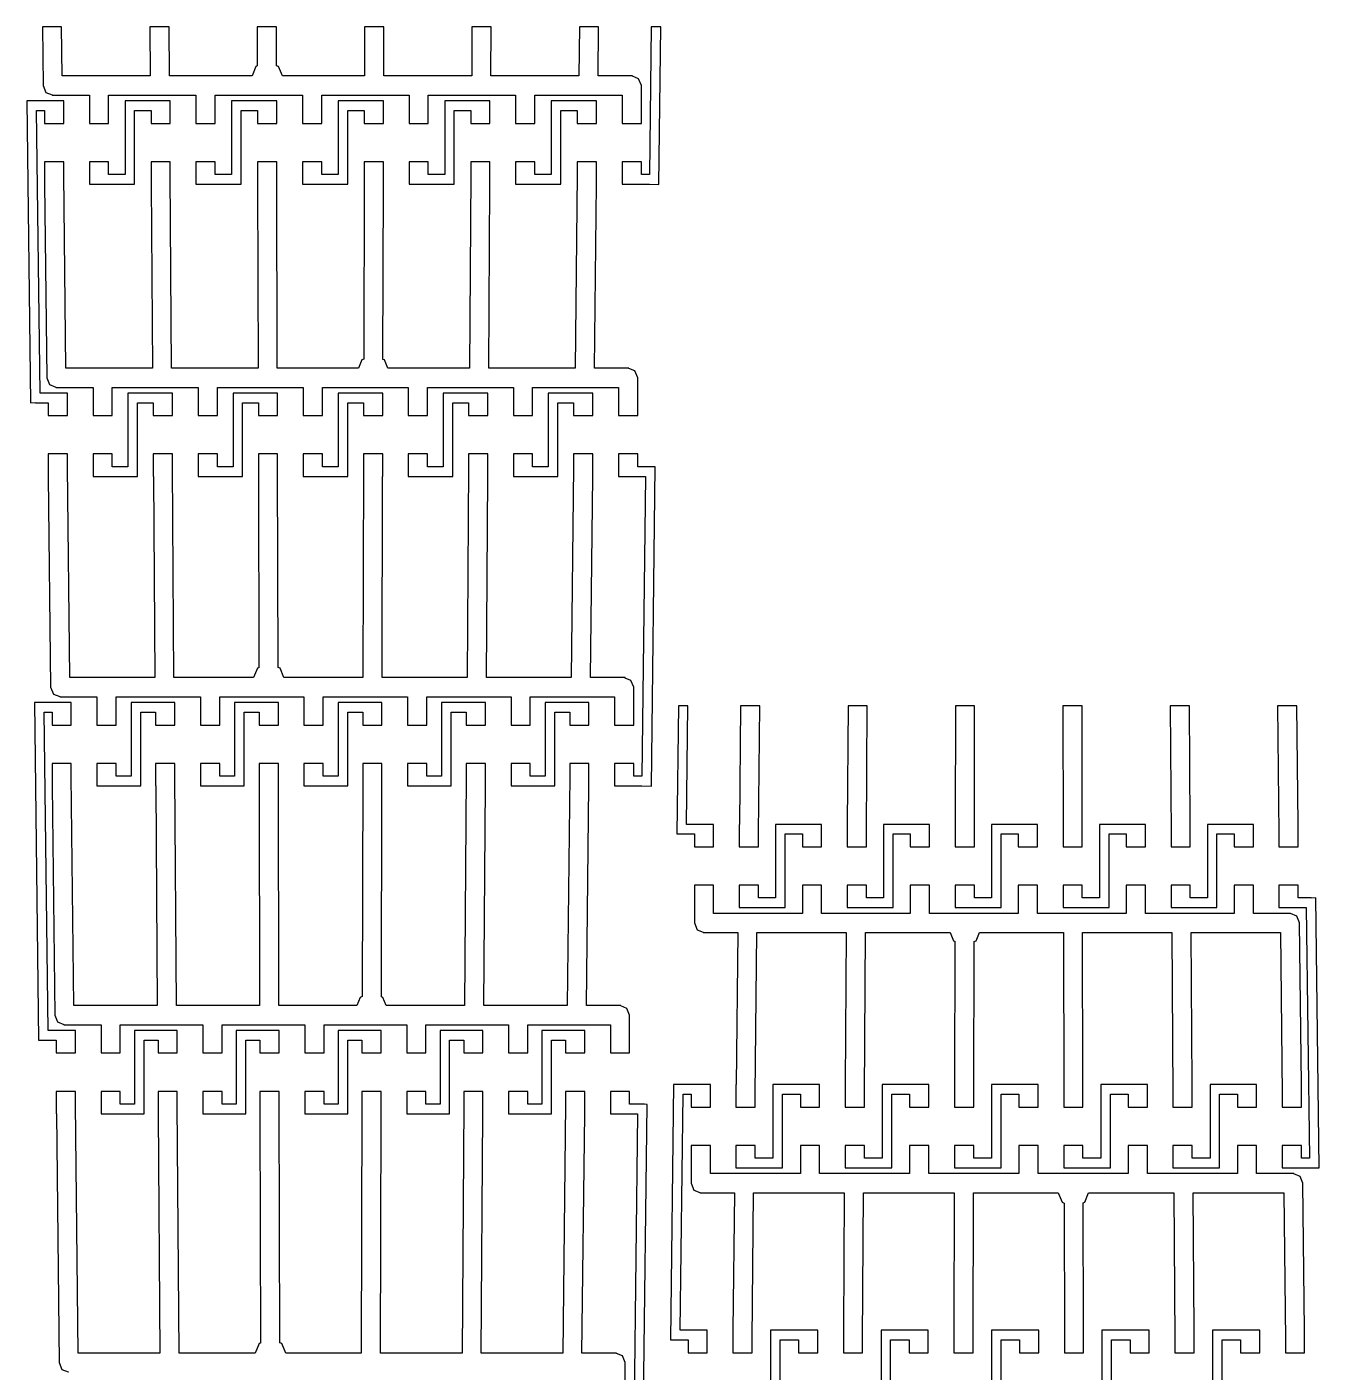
# Model space of a CAD drawing. Header units: metres. Extents: x 1 to 104, y 0 to 275.
# Drawn here: x 0.8 to 101.7, y 170 to 275 of the extents above; entities that cross this region are included whole.
import ezdxf

# ---------------------------------------------------------------- set-up
doc = ezdxf.new("R2010")
doc.units = ezdxf.units.M

msp = doc.modelspace()

# ---------------------------------------------------------------- linework, layer by layer
for p, q in [((3.54376, 275), (2.04376, 275)), ((2.04376, 275), (2.09354, 270.421)), ((3.58539, 271.171), (3.54376, 275)), ((11.9263, 275), (10.4263, 275)), ((10.4263, 275), (10.4512, 271.171)), ((11.9512, 271.171), (11.9263, 275)), ((20.3087, 275), (18.8087, 275)), ((18.8087, 275), (18.8154, 271.949)), ((20.3153, 271.971), (20.3087, 275)), ((27.1912, 275), (27.1829, 271.171)), ((28.6912, 275), (27.1912, 275)), ((28.6829, 271.171), (28.6912, 275)), ((35.5737, 275), (35.5488, 271.171)), ((37.0737, 275), (35.5737, 275)), ((37.0488, 271.171), (37.0737, 275)), ((43.9562, 275), (43.9146, 271.171)), ((45.4562, 275), (43.9562, 275)), ((45.4146, 271.171), (45.4562, 275)), ((49.5687, 275), (49.4279, 263.471)), ((50.3188, 275), (49.5687, 275)), ((50.1687, 262.711), (50.3188, 275)), ((20.4751, 271.905), (20.3153, 271.971)), ((10.4512, 271.171), (3.58539, 271.171)), ((18.4034, 271.171), (11.9512, 271.171)), ((18.7074, 271.905), (18.4034, 271.171)), ((18.8154, 271.949), (18.7074, 271.905)), ((20.7791, 271.171), (20.4751, 271.905)), ((27.1829, 271.171), (20.7791, 271.171)), ((35.5488, 271.171), (28.6829, 271.171)), ((43.9146, 271.171), (37.0488, 271.171)), ((48.1114, 271.171), (45.4146, 271.171)), ((48.1114, 271.143), (48.1114, 271.171)), ((48.5741, 270.951), (48.1114, 271.143)), ((48.7937, 270.421), (48.5741, 270.951)), ((2.09354, 270.421), (2.3132, 269.89)), ((2.3132, 269.89), (2.79843, 269.689)), ((48.7937, 267.471), (48.7937, 270.421)), ((1.58072, 269.228), (0.83078, 269.219)), ((0.83078, 269.219), (1.11855, 245.666)), ((1.58081, 269.221), (1.58072, 269.228)), ((3.70627, 269.221), (1.58081, 269.221)), ((2.79843, 269.689), (2.79843, 269.671)), ((2.79843, 269.671), (5.70627, 269.671)), ((3.70627, 267.471), (3.70627, 269.221)), ((5.70627, 269.671), (5.70627, 267.471)), ((7.20627, 269.671), (14.0238, 269.671)), ((7.20627, 267.471), (7.20627, 269.671)), ((12.0238, 269.221), (8.49002, 269.221)), ((8.49002, 269.221), (8.49002, 263.471)), ((12.0238, 267.471), (12.0238, 269.221)), ((14.0238, 269.671), (14.0238, 267.471)), ((15.5238, 267.471), (15.5238, 269.671)), ((15.5238, 269.671), (22.3412, 269.671)), ((20.3412, 269.221), (16.8075, 269.221)), ((16.8075, 269.221), (16.8075, 263.471)), ((20.3412, 267.471), (20.3412, 269.221)), ((22.3412, 269.671), (22.3412, 267.471)), ((23.8412, 267.471), (23.8412, 269.671)), ((23.8412, 269.671), (30.6587, 269.671)), ((28.6587, 269.221), (25.125, 269.221)), ((25.125, 269.221), (25.125, 263.471)), ((28.6587, 267.471), (28.6587, 269.221)), ((30.6587, 269.671), (30.6587, 267.471)), ((32.1587, 267.471), (32.1587, 269.671)), ((32.1587, 269.671), (38.9762, 269.671)), ((36.9762, 269.221), (33.4425, 269.221)), ((33.4425, 269.221), (33.4425, 263.471)), ((36.9762, 267.471), (36.9762, 269.221)), ((38.9762, 269.671), (38.9762, 267.471)), ((40.4762, 267.471), (40.4762, 269.671)), ((40.4762, 269.671), (47.2937, 269.671)), ((45.2937, 269.221), (41.76, 269.221)), ((41.76, 269.221), (41.76, 263.471)), ((45.2937, 267.471), (45.2937, 269.221)), ((47.2937, 269.671), (47.2937, 267.471)), ((1.85944, 246.416), (1.58997, 268.471)), ((1.58997, 268.471), (2.20627, 268.471)), ((2.20627, 268.471), (2.20627, 267.471)), ((9.24002, 268.471), (10.5238, 268.471)), ((9.24002, 262.721), (9.24002, 268.471)), ((10.5238, 268.471), (10.5238, 267.471)), ((17.5575, 268.471), (18.8412, 268.471)), ((17.5575, 262.721), (17.5575, 268.471)), ((18.8412, 268.471), (18.8412, 267.471)), ((25.875, 268.471), (27.1587, 268.471)), ((25.875, 262.721), (25.875, 268.471)), ((27.1587, 268.471), (27.1587, 267.471)), ((34.1925, 268.471), (35.4762, 268.471)), ((34.1925, 262.721), (34.1925, 268.471)), ((35.4762, 268.471), (35.4762, 267.471)), ((42.51, 268.471), (43.7937, 268.471)), ((42.51, 262.721), (42.51, 268.471)), ((43.7937, 268.471), (43.7937, 267.471)), ((2.20627, 267.471), (3.70627, 267.471)), ((5.70627, 267.471), (7.20627, 267.471)), ((10.5238, 267.471), (12.0238, 267.471)), ((14.0238, 267.471), (15.5238, 267.471)), ((18.8412, 267.471), (20.3412, 267.471)), ((22.3412, 267.471), (23.8412, 267.471)), ((27.1587, 267.471), (28.6587, 267.471)), ((30.6587, 267.471), (32.1587, 267.471)), ((35.4762, 267.471), (36.9762, 267.471)), ((38.9762, 267.471), (40.4762, 267.471)), ((43.7937, 267.471), (45.2937, 267.471)), ((47.2937, 267.471), (48.7937, 267.471)), ((3.70627, 264.471), (2.20627, 264.471)), ((2.20627, 264.471), (2.20627, 262.721)), ((3.70627, 263.471), (3.70627, 264.471)), ((7.20627, 264.471), (5.70627, 264.471)), ((5.70627, 264.471), (5.70627, 262.721)), ((7.20627, 263.471), (7.20627, 264.471)), ((12.0238, 264.471), (10.5238, 264.471)), ((10.5238, 264.471), (10.5238, 262.721)), ((12.0238, 263.471), (12.0238, 264.471)), ((15.5238, 264.471), (14.0238, 264.471)), ((14.0238, 264.471), (14.0238, 262.721)), ((15.5238, 263.471), (15.5238, 264.471)), ((20.3412, 264.471), (18.8412, 264.471)), ((18.8412, 264.471), (18.8412, 262.721)), ((20.3412, 263.471), (20.3412, 264.471)), ((23.8412, 264.471), (22.3412, 264.471)), ((22.3412, 264.471), (22.3412, 262.721)), ((23.8412, 263.471), (23.8412, 264.471)), ((28.6587, 264.471), (27.1587, 264.471)), ((27.1587, 264.471), (27.1587, 263.471)), ((28.6587, 262.721), (28.6587, 264.471)), ((32.1587, 264.471), (30.6587, 264.471)), ((30.6587, 264.471), (30.6587, 262.721)), ((32.1587, 263.471), (32.1587, 264.471)), ((36.9762, 264.471), (35.4762, 264.471)), ((35.4762, 264.471), (35.4762, 263.471)), ((36.9762, 262.721), (36.9762, 264.471)), ((40.4762, 264.471), (38.9762, 264.471)), ((38.9762, 264.471), (38.9762, 262.721)), ((40.4762, 263.471), (40.4762, 264.471)), ((45.2937, 264.471), (43.7937, 264.471)), ((43.7937, 264.471), (43.7937, 263.471)), ((45.2937, 262.721), (45.2937, 264.471)), ((48.7937, 264.471), (47.2937, 264.471)), ((47.2937, 264.471), (47.2937, 262.721)), ((48.7937, 263.471), (48.7937, 264.471)), ((2.20627, 262.721), (2.21452, 262.721)), ((2.21452, 262.721), (2.3808, 247.616)), ((3.87254, 248.366), (3.70627, 263.471)), ((5.70627, 262.721), (9.24002, 262.721)), ((8.49002, 263.471), (7.20627, 263.471)), ((10.5238, 262.721), (10.5287, 262.721)), ((10.5287, 262.721), (10.6235, 248.366)), ((12.1235, 248.366), (12.0238, 263.471)), ((14.0238, 262.721), (17.5575, 262.721)), ((16.8075, 263.471), (15.5238, 263.471)), ((18.8412, 262.721), (18.8429, 262.721)), ((18.8429, 262.721), (18.8745, 248.366)), ((20.3745, 248.366), (20.3412, 263.471)), ((22.3412, 262.721), (25.875, 262.721)), ((25.125, 263.471), (23.8412, 263.471)), ((27.1587, 263.471), (27.127, 249.066)), ((28.627, 249.045), (28.6571, 262.721)), ((28.6571, 262.721), (28.6587, 262.721)), ((30.6587, 262.721), (34.1925, 262.721)), ((33.4425, 263.471), (32.1587, 263.471)), ((35.4762, 263.471), (35.3765, 248.366)), ((36.8765, 248.366), (36.9713, 262.721)), ((36.9713, 262.721), (36.9762, 262.721)), ((38.9762, 262.721), (42.51, 262.721)), ((41.76, 263.471), (40.4762, 263.471)), ((43.7937, 263.471), (43.6274, 248.366)), ((45.1274, 248.366), (45.2855, 262.721)), ((45.2855, 262.721), (45.2937, 262.721)), ((47.2937, 262.721), (49.4187, 262.721)), ((49.4279, 263.471), (48.7937, 263.471)), ((49.4187, 262.721), (50.1687, 262.711)), ((26.9674, 249), (26.7048, 248.366)), ((27.127, 249.066), (26.9674, 249)), ((28.7352, 249), (28.627, 249.045)), ((28.9977, 248.366), (28.7352, 249)), ((10.6235, 248.366), (3.87254, 248.366)), ((18.8745, 248.366), (12.1235, 248.366)), ((26.7048, 248.366), (20.3745, 248.366)), ((35.3765, 248.366), (28.9977, 248.366)), ((43.6274, 248.366), (36.8765, 248.366)), ((47.8241, 248.366), (45.1274, 248.366)), ((47.8241, 248.338), (47.8241, 248.366)), ((48.2868, 248.146), (47.8241, 248.338)), ((48.5064, 247.616), (48.2868, 248.146)), ((2.3808, 247.616), (2.60046, 247.086)), ((2.60046, 247.086), (3.08571, 246.885)), ((3.08571, 246.885), (3.08571, 246.866)), ((3.08571, 246.866), (5.99355, 246.866)), ((5.99355, 246.866), (5.99355, 244.666)), ((7.49355, 246.866), (14.1961, 246.866)), ((7.49355, 244.666), (7.49355, 246.866)), ((14.1961, 246.866), (14.1961, 244.666)), ((15.6961, 244.666), (15.6961, 246.866)), ((15.6961, 246.866), (22.3987, 246.866)), ((22.3987, 246.866), (22.3987, 244.666)), ((23.8987, 244.666), (23.8987, 246.866)), ((23.8987, 246.866), (30.6013, 246.866)), ((30.6013, 246.866), (30.6013, 244.666)), ((32.1013, 244.666), (32.1013, 246.866)), ((32.1013, 246.866), (38.8039, 246.866)), ((38.8039, 246.866), (38.8039, 244.666)), ((40.3039, 244.666), (40.3039, 246.866)), ((40.3039, 246.866), (47.0064, 246.866)), ((47.0064, 246.866), (47.0064, 244.666)), ((48.5064, 244.666), (48.5064, 247.616)), ((3.99355, 246.416), (1.85944, 246.416)), ((3.99355, 244.666), (3.99355, 246.416)), ((12.1961, 246.416), (8.71983, 246.416)), ((8.71983, 246.416), (8.71983, 240.666)), ((12.1961, 244.666), (12.1961, 246.416)), ((20.3987, 246.416), (16.9224, 246.416)), ((16.9224, 246.416), (16.9224, 240.666)), ((20.3987, 244.666), (20.3987, 246.416)), ((28.6013, 246.416), (25.125, 246.416)), ((25.125, 246.416), (25.125, 240.666)), ((28.6013, 244.666), (28.6013, 246.416)), ((36.8039, 246.416), (33.3276, 246.416)), ((33.3276, 246.416), (33.3276, 240.666)), ((36.8039, 244.666), (36.8039, 246.416)), ((45.0064, 246.416), (41.5302, 246.416)), ((41.5302, 246.416), (41.5302, 240.666)), ((45.0064, 244.666), (45.0064, 246.416)), ((1.11855, 245.666), (1.49355, 245.671)), ((1.49355, 245.671), (1.49355, 245.666)), ((1.49355, 245.666), (2.49355, 245.666)), ((2.49355, 245.666), (2.49355, 244.666)), ((2.49355, 244.666), (3.99355, 244.666)), ((5.99355, 244.666), (7.49355, 244.666)), ((9.46983, 245.666), (10.6961, 245.666)), ((9.46983, 239.916), (9.46983, 245.666)), ((10.6961, 245.666), (10.6961, 244.666)), ((10.6961, 244.666), (12.1961, 244.666)), ((14.1961, 244.666), (15.6961, 244.666)), ((17.6724, 245.666), (18.8987, 245.666)), ((17.6724, 239.916), (17.6724, 245.666)), ((18.8987, 245.666), (18.8987, 244.666)), ((18.8987, 244.666), (20.3987, 244.666)), ((22.3987, 244.666), (23.8987, 244.666)), ((25.875, 245.666), (27.1013, 245.666)), ((25.875, 239.916), (25.875, 245.666)), ((27.1013, 245.666), (27.1013, 244.666)), ((27.1013, 244.666), (28.6013, 244.666)), ((30.6013, 244.666), (32.1013, 244.666)), ((34.0776, 245.666), (35.3039, 245.666)), ((34.0776, 239.916), (34.0776, 245.666)), ((35.3039, 245.666), (35.3039, 244.666)), ((35.3039, 244.666), (36.8039, 244.666)), ((38.8039, 244.666), (40.3039, 244.666)), ((42.2802, 245.666), (43.5064, 245.666)), ((42.2802, 239.916), (42.2802, 245.666)), ((43.5064, 245.666), (43.5064, 244.666)), ((43.5064, 244.666), (45.0064, 244.666)), ((47.0064, 244.666), (48.5064, 244.666)), ((3.99355, 241.666), (2.49355, 241.666)), ((2.49355, 241.666), (2.49355, 239.916)), ((3.99355, 240.666), (3.99355, 241.666)), ((7.49355, 241.666), (5.99355, 241.666)), ((5.99355, 241.666), (5.99355, 239.916)), ((7.49355, 240.666), (7.49355, 241.666)), ((12.1961, 241.666), (10.6961, 241.666)), ((10.6961, 241.666), (10.6961, 239.916)), ((12.1961, 240.666), (12.1961, 241.666)), ((15.6961, 241.666), (14.1961, 241.666)), ((14.1961, 241.666), (14.1961, 239.916)), ((15.6961, 240.666), (15.6961, 241.666)), ((20.3987, 241.666), (18.8987, 241.666)), ((18.8987, 241.666), (18.8987, 239.916)), ((20.3987, 240.666), (20.3987, 241.666)), ((23.8987, 241.666), (22.3987, 241.666)), ((22.3987, 241.666), (22.3987, 239.916)), ((23.8987, 240.666), (23.8987, 241.666)), ((28.6013, 241.666), (27.1013, 241.666)), ((27.1013, 241.666), (27.1013, 240.666)), ((28.6013, 239.916), (28.6013, 241.666)), ((32.1013, 241.666), (30.6013, 241.666)), ((30.6013, 241.666), (30.6013, 239.916)), ((32.1013, 240.666), (32.1013, 241.666)), ((36.8039, 241.666), (35.3039, 241.666)), ((35.3039, 241.666), (35.3039, 240.666)), ((36.8039, 239.916), (36.8039, 241.666)), ((40.3039, 241.666), (38.8039, 241.666)), ((38.8039, 241.666), (38.8039, 239.916)), ((40.3039, 240.666), (40.3039, 241.666)), ((45.0064, 241.666), (43.5064, 241.666)), ((43.5064, 241.666), (43.5064, 240.666)), ((45.0064, 239.916), (45.0064, 241.666)), ((48.5064, 241.666), (47.0064, 241.666)), ((47.0064, 241.666), (47.0064, 239.916)), ((48.5064, 240.666), (48.5064, 241.666)), ((4.1768, 224.205), (3.99355, 240.666)), ((8.71983, 240.666), (7.49355, 240.666)), ((12.3061, 224.205), (12.1961, 240.666)), ((16.9224, 240.666), (15.6961, 240.666)), ((20.4336, 225.005), (20.3987, 240.666)), ((25.125, 240.666), (23.8987, 240.666)), ((27.1013, 240.666), (27.0646, 224.205)), ((33.3276, 240.666), (32.1013, 240.666)), ((35.3039, 240.666), (35.1939, 224.205)), ((41.5302, 240.666), (40.3039, 240.666)), ((43.5064, 240.666), (43.3232, 224.205)), ((49.7021, 240.666), (48.5064, 240.666)), ((49.577, 215.746), (49.8814, 240.655)), ((49.7021, 240.657), (49.7021, 240.666)), ((49.8814, 240.655), (49.7021, 240.657)), ((2.49355, 239.916), (2.50189, 239.916)), ((2.50189, 239.916), (2.68515, 223.455)), ((5.99355, 239.916), (9.46983, 239.916)), ((10.6961, 239.916), (10.7011, 239.916)), ((10.7011, 239.916), (10.8061, 224.205)), ((14.1961, 239.916), (17.6724, 239.916)), ((18.8987, 239.916), (18.9004, 239.916)), ((18.9004, 239.916), (18.9336, 224.984)), ((22.3987, 239.916), (25.875, 239.916)), ((28.5646, 224.205), (28.5996, 239.916)), ((28.5996, 239.916), (28.6013, 239.916)), ((30.6013, 239.916), (34.0776, 239.916)), ((36.6939, 224.205), (36.7989, 239.916)), ((36.7989, 239.916), (36.8039, 239.916)), ((38.8039, 239.916), (42.2802, 239.916)), ((44.8232, 224.205), (44.9981, 239.916)), ((44.9981, 239.916), (45.0064, 239.916)), ((47.0064, 239.916), (49.1223, 239.916)), ((49.1223, 239.916), (48.8363, 216.505)), ((18.8257, 224.939), (18.5217, 224.205)), ((18.9336, 224.984), (18.8257, 224.939)), ((20.5935, 224.939), (20.4336, 225.005)), ((20.8974, 224.205), (20.5935, 224.939)), ((10.8061, 224.205), (4.1768, 224.205)), ((18.5217, 224.205), (12.3061, 224.205)), ((27.0646, 224.205), (20.8974, 224.205)), ((35.1939, 224.205), (28.5646, 224.205)), ((43.3232, 224.205), (36.6939, 224.205)), ((47.5197, 224.205), (44.8232, 224.205)), ((47.5197, 224.177), (47.5197, 224.205)), ((47.9824, 223.986), (47.5197, 224.177)), ((48.2021, 223.455), (47.9824, 223.986)), ((2.68515, 223.455), (2.90482, 222.925)), ((2.90482, 222.925), (3.39005, 222.724)), ((3.39005, 222.724), (3.39005, 222.705)), ((3.39005, 222.705), (6.2979, 222.705)), ((6.2979, 222.705), (6.2979, 220.505)), ((7.7979, 222.705), (14.3787, 222.705)), ((7.7979, 220.505), (7.7979, 222.705)), ((14.3787, 222.705), (14.3787, 220.505)), ((15.8787, 220.505), (15.8787, 222.705)), ((15.8787, 222.705), (22.4596, 222.705)), ((22.4596, 222.705), (22.4596, 220.505)), ((23.9596, 220.505), (23.9596, 222.705)), ((23.9596, 222.705), (30.5404, 222.705)), ((30.5404, 222.705), (30.5404, 220.505)), ((32.0404, 220.505), (32.0404, 222.705)), ((32.0404, 222.705), (38.6213, 222.705)), ((38.6213, 222.705), (38.6213, 220.505)), ((40.1213, 220.505), (40.1213, 222.705)), ((40.1213, 222.705), (46.7021, 222.705)), ((46.7021, 222.705), (46.7021, 220.505)), ((48.2021, 220.505), (48.2021, 223.455)), ((2.1734, 222.263), (1.42345, 222.253)), ((1.42345, 222.253), (1.74533, 195.908)), ((2.17349, 222.255), (2.1734, 222.263)), ((4.2979, 222.255), (2.17349, 222.255)), ((4.2979, 220.505), (4.2979, 222.255)), ((12.3787, 222.255), (8.96332, 222.255)), ((8.96332, 222.255), (8.96332, 216.505)), ((12.3787, 220.505), (12.3787, 222.255)), ((20.4596, 222.255), (17.0442, 222.255)), ((17.0442, 222.255), (17.0442, 216.505)), ((20.4596, 220.505), (20.4596, 222.255)), ((28.5404, 222.255), (25.125, 222.255)), ((25.125, 222.255), (25.125, 216.505)), ((28.5404, 220.505), (28.5404, 222.255)), ((36.6213, 222.255), (33.2058, 222.255)), ((33.2058, 222.255), (33.2058, 216.505)), ((36.6213, 220.505), (36.6213, 222.255)), ((44.7021, 222.255), (41.2867, 222.255)), ((41.2867, 222.255), (41.2867, 216.505)), ((44.7021, 220.505), (44.7021, 222.255)), ((51.6812, 222), (51.5592, 212.015)), ((52.4312, 222), (51.6812, 222)), ((52.3183, 212.755), (52.4312, 222)), ((56.5438, 222), (56.4433, 212.755)), ((58.0438, 222), (56.5438, 222)), ((57.9351, 212.005), (58.0438, 222)), ((64.9263, 222), (64.866, 212.755)), ((66.4263, 222), (64.9263, 222)), ((66.3611, 212.005), (66.4263, 222)), ((73.3087, 222), (73.2887, 212.755)), ((74.8087, 222), (73.3087, 222)), ((74.787, 212.005), (74.8087, 222)), ((83.1912, 222), (81.6912, 222)), ((81.6912, 222), (81.713, 212.005)), ((83.2113, 212.755), (83.1912, 222)), ((91.5737, 222), (90.0737, 222)), ((90.0737, 222), (90.1389, 212.005)), ((91.634, 212.755), (91.5737, 222)), ((99.9562, 222), (98.4562, 222)), ((98.4562, 222), (98.5649, 212.005)), ((100.057, 212.755), (99.9562, 222)), ((2.48624, 196.658), (2.18265, 221.505)), ((2.18265, 221.505), (2.7979, 221.505)), ((2.7979, 221.505), (2.7979, 220.505)), ((2.7979, 220.505), (4.2979, 220.505)), ((6.2979, 220.505), (7.7979, 220.505)), ((9.71332, 221.505), (10.8787, 221.505)), ((9.71332, 215.755), (9.71332, 221.505)), ((10.8787, 221.505), (10.8787, 220.505)), ((10.8787, 220.505), (12.3787, 220.505)), ((14.3787, 220.505), (15.8787, 220.505)), ((17.7942, 221.505), (18.9596, 221.505)), ((17.7942, 215.755), (17.7942, 221.505)), ((18.9596, 221.505), (18.9596, 220.505)), ((18.9596, 220.505), (20.4596, 220.505)), ((22.4596, 220.505), (23.9596, 220.505)), ((25.875, 221.505), (27.0404, 221.505)), ((25.875, 215.755), (25.875, 221.505)), ((27.0404, 221.505), (27.0404, 220.505)), ((27.0404, 220.505), (28.5404, 220.505)), ((30.5404, 220.505), (32.0404, 220.505)), ((33.9558, 221.505), (35.1213, 221.505)), ((33.9558, 215.755), (33.9558, 221.505)), ((35.1213, 221.505), (35.1213, 220.505)), ((35.1213, 220.505), (36.6213, 220.505)), ((38.6213, 220.505), (40.1213, 220.505)), ((42.0367, 221.505), (43.2021, 221.505)), ((42.0367, 215.755), (42.0367, 221.505)), ((43.2021, 221.505), (43.2021, 220.505)), ((43.2021, 220.505), (44.7021, 220.505)), ((46.7021, 220.505), (48.2021, 220.505)), ((4.2979, 217.505), (2.7979, 217.505)), ((2.7979, 217.505), (2.7979, 215.755)), ((4.2979, 216.505), (4.2979, 217.505)), ((7.7979, 217.505), (6.2979, 217.505)), ((6.2979, 217.505), (6.2979, 215.755)), ((7.7979, 216.505), (7.7979, 217.505)), ((12.3787, 217.505), (10.8787, 217.505)), ((10.8787, 217.505), (10.8787, 215.755)), ((12.3787, 216.505), (12.3787, 217.505)), ((15.8787, 217.505), (14.3787, 217.505)), ((14.3787, 217.505), (14.3787, 215.755)), ((15.8787, 216.505), (15.8787, 217.505)), ((20.4596, 217.505), (18.9596, 217.505)), ((18.9596, 217.505), (18.9596, 215.755)), ((20.4596, 216.505), (20.4596, 217.505)), ((23.9596, 217.505), (22.4596, 217.505)), ((22.4596, 217.505), (22.4596, 215.755)), ((23.9596, 216.505), (23.9596, 217.505)), ((28.5404, 217.505), (27.0404, 217.505)), ((27.0404, 217.505), (27.0404, 216.505)), ((28.5404, 215.755), (28.5404, 217.505)), ((32.0404, 217.505), (30.5404, 217.505)), ((30.5404, 217.505), (30.5404, 215.755)), ((32.0404, 216.505), (32.0404, 217.505)), ((36.6213, 217.505), (35.1213, 217.505)), ((35.1213, 217.505), (35.1213, 216.505)), ((36.6213, 215.755), (36.6213, 217.505)), ((40.1213, 217.505), (38.6213, 217.505)), ((38.6213, 217.505), (38.6213, 215.755)), ((40.1213, 216.505), (40.1213, 217.505)), ((44.7021, 217.505), (43.2021, 217.505)), ((43.2021, 217.505), (43.2021, 216.505)), ((44.7021, 215.755), (44.7021, 217.505)), ((48.2021, 217.505), (46.7021, 217.505)), ((46.7021, 217.505), (46.7021, 215.755)), ((48.2021, 216.505), (48.2021, 217.505)), ((4.49916, 198.608), (4.2979, 216.505)), ((8.96332, 216.505), (7.7979, 216.505)), ((12.4995, 198.608), (12.3787, 216.505)), ((17.0442, 216.505), (15.8787, 216.505)), ((20.4998, 198.608), (20.4596, 216.505)), ((25.125, 216.505), (23.9596, 216.505)), ((27.0404, 216.505), (27.0017, 199.308)), ((33.2058, 216.505), (32.0404, 216.505)), ((35.1213, 216.505), (35.0005, 198.608)), ((41.2867, 216.505), (40.1213, 216.505)), ((43.2021, 216.505), (43.0008, 198.608)), ((48.8363, 216.505), (48.2021, 216.505)), ((2.7979, 215.755), (2.80632, 215.755)), ((2.80632, 215.755), (3.0076, 197.858)), ((6.2979, 215.755), (9.71332, 215.755)), ((10.8787, 215.755), (10.8838, 215.755)), ((10.8838, 215.755), (10.9995, 198.608)), ((14.3787, 215.755), (17.7942, 215.755)), ((18.9596, 215.755), (18.9613, 215.755)), ((18.9613, 215.755), (18.9998, 198.608)), ((22.4596, 215.755), (25.875, 215.755)), ((28.5017, 199.287), (28.5387, 215.755)), ((28.5387, 215.755), (28.5404, 215.755)), ((30.5404, 215.755), (33.9558, 215.755)), ((36.5005, 198.608), (36.6162, 215.755)), ((36.6162, 215.755), (36.6213, 215.755)), ((38.6213, 215.755), (42.0367, 215.755)), ((44.5008, 198.608), (44.6937, 215.755)), ((44.6937, 215.755), (44.7021, 215.755)), ((46.7021, 215.755), (48.8271, 215.755)), ((48.8271, 215.755), (49.577, 215.746)), ((54.4351, 212.755), (52.3183, 212.755)), ((54.4351, 211.005), (54.4351, 212.755)), ((56.4433, 212.755), (56.4351, 212.755)), ((56.4351, 212.755), (56.4351, 211.005)), ((62.8611, 212.755), (59.2731, 212.755)), ((59.2731, 212.755), (59.2731, 207.005)), ((62.8611, 211.005), (62.8611, 212.755)), ((64.866, 212.755), (64.8611, 212.755)), ((64.8611, 212.755), (64.8611, 211.005)), ((71.287, 212.755), (67.6991, 212.755)), ((67.6991, 212.755), (67.6991, 207.005)), ((71.287, 211.005), (71.287, 212.755)), ((73.2887, 212.755), (73.287, 212.755)), ((73.287, 212.755), (73.287, 211.005)), ((79.713, 212.755), (76.125, 212.755)), ((76.125, 212.755), (76.125, 207.005)), ((79.713, 211.005), (79.713, 212.755)), ((83.213, 212.755), (83.2113, 212.755)), ((83.213, 211.005), (83.213, 212.755)), ((88.1389, 212.755), (84.5509, 212.755)), ((84.5509, 212.755), (84.5509, 207.005)), ((88.1389, 211.005), (88.1389, 212.755)), ((91.6389, 212.755), (91.634, 212.755)), ((91.6389, 211.005), (91.6389, 212.755)), ((96.5649, 212.755), (92.9769, 212.755)), ((92.9769, 212.755), (92.9769, 207.005)), ((96.5649, 211.005), (96.5649, 212.755)), ((100.065, 212.755), (100.057, 212.755)), ((100.065, 211.005), (100.065, 212.755)), ((51.5592, 212.015), (51.7063, 212.014)), ((51.7063, 212.014), (51.7063, 212.005)), ((51.7063, 212.005), (52.9351, 212.005)), ((52.9351, 212.005), (52.9351, 211.005)), ((57.9351, 211.005), (57.9351, 212.005)), ((60.0231, 212.005), (61.3611, 212.005)), ((60.0231, 206.255), (60.0231, 212.005)), ((61.3611, 212.005), (61.3611, 211.005)), ((66.3611, 211.005), (66.3611, 212.005)), ((68.4491, 212.005), (69.787, 212.005)), ((68.4491, 206.255), (68.4491, 212.005)), ((69.787, 212.005), (69.787, 211.005)), ((74.787, 211.005), (74.787, 212.005)), ((76.875, 212.005), (78.213, 212.005)), ((76.875, 206.255), (76.875, 212.005)), ((78.213, 212.005), (78.213, 211.005)), ((81.713, 212.005), (81.713, 211.005)), ((85.3009, 212.005), (86.6389, 212.005)), ((85.3009, 206.255), (85.3009, 212.005)), ((86.6389, 212.005), (86.6389, 211.005)), ((90.1389, 212.005), (90.1389, 211.005)), ((93.7269, 212.005), (95.0649, 212.005)), ((93.7269, 206.255), (93.7269, 212.005)), ((95.0649, 212.005), (95.0649, 211.005)), ((98.5649, 212.005), (98.5649, 211.005)), ((52.9351, 211.005), (54.4351, 211.005)), ((56.4351, 211.005), (57.9351, 211.005)), ((61.3611, 211.005), (62.8611, 211.005)), ((64.8611, 211.005), (66.3611, 211.005)), ((69.787, 211.005), (71.287, 211.005)), ((73.287, 211.005), (74.787, 211.005)), ((78.213, 211.005), (79.713, 211.005)), ((81.713, 211.005), (83.213, 211.005)), ((86.6389, 211.005), (88.1389, 211.005)), ((90.1389, 211.005), (91.6389, 211.005)), ((95.0649, 211.005), (96.5649, 211.005)), ((98.5649, 211.005), (100.065, 211.005)), ((54.4351, 208.005), (52.9351, 208.005)), ((52.9351, 208.005), (52.9351, 205.055)), ((54.4351, 205.805), (54.4351, 208.005)), ((57.9351, 208.005), (56.4351, 208.005)), ((56.4351, 208.005), (56.4351, 206.255)), ((57.9351, 207.005), (57.9351, 208.005)), ((62.8611, 208.005), (61.3611, 208.005)), ((61.3611, 208.005), (61.3611, 205.805)), ((62.8611, 205.805), (62.8611, 208.005)), ((66.3611, 208.005), (64.8611, 208.005)), ((64.8611, 208.005), (64.8611, 206.255)), ((66.3611, 207.005), (66.3611, 208.005)), ((71.287, 208.005), (69.787, 208.005)), ((69.787, 208.005), (69.787, 205.805)), ((71.287, 205.805), (71.287, 208.005)), ((74.787, 208.005), (73.287, 208.005)), ((73.287, 208.005), (73.287, 206.255)), ((74.787, 207.005), (74.787, 208.005)), ((79.713, 208.005), (78.213, 208.005)), ((78.213, 208.005), (78.213, 205.805)), ((79.713, 205.805), (79.713, 208.005)), ((83.213, 208.005), (81.713, 208.005)), ((81.713, 208.005), (81.713, 206.255)), ((83.213, 207.005), (83.213, 208.005)), ((88.1389, 208.005), (86.6389, 208.005)), ((86.6389, 208.005), (86.6389, 205.805)), ((88.1389, 205.805), (88.1389, 208.005)), ((91.6389, 208.005), (90.1389, 208.005)), ((90.1389, 208.005), (90.1389, 206.255)), ((91.6389, 207.005), (91.6389, 208.005)), ((96.5649, 208.005), (95.0649, 208.005)), ((95.0649, 208.005), (95.0649, 205.805)), ((96.5649, 205.805), (96.5649, 208.005)), ((100.065, 208.005), (98.5649, 208.005)), ((98.5649, 208.005), (98.5649, 206.255)), ((100.065, 207.005), (100.065, 208.005)), ((59.2731, 207.005), (57.9351, 207.005)), ((67.6991, 207.005), (66.3611, 207.005)), ((76.125, 207.005), (74.787, 207.005)), ((84.5509, 207.005), (83.213, 207.005)), ((92.9769, 207.005), (91.6389, 207.005)), ((101.065, 207.005), (100.065, 207.005)), ((101.44, 207.005), (101.065, 207)), ((101.065, 207), (101.065, 207.005)), ((101.697, 185.939), (101.44, 207.005)), ((61.3611, 205.805), (54.4351, 205.805)), ((56.4351, 206.255), (60.0231, 206.255)), ((69.787, 205.805), (62.8611, 205.805)), ((64.8611, 206.255), (68.4491, 206.255)), ((78.213, 205.805), (71.287, 205.805)), ((73.287, 206.255), (76.875, 206.255)), ((86.6389, 205.805), (79.713, 205.805)), ((81.713, 206.255), (85.3009, 206.255)), ((95.0649, 205.805), (88.1389, 205.805)), ((90.1389, 206.255), (93.7269, 206.255)), ((99.4727, 205.805), (96.5649, 205.805)), ((98.5649, 206.255), (100.699, 206.255)), ((99.4727, 205.786), (99.4727, 205.805)), ((100.699, 206.255), (100.938, 186.688)), ((52.9351, 205.055), (53.1548, 204.524)), ((99.9579, 205.585), (99.4727, 205.786)), ((100.178, 205.055), (99.9579, 205.585)), ((100.313, 192.438), (100.178, 205.055)), ((53.1548, 204.524), (53.6175, 204.333)), ((53.6175, 204.333), (53.6175, 204.305)), ((53.6175, 204.305), (56.3143, 204.305)), ((56.3143, 204.305), (56.1872, 192.438)), ((57.6792, 191.688), (57.8143, 204.305)), ((57.8143, 204.305), (64.7886, 204.305)), ((64.7886, 204.305), (64.7123, 192.438)), ((66.2075, 191.688), (66.2886, 204.305)), ((66.2886, 204.305), (72.8906, 204.305)), ((72.8906, 204.305), (73.1531, 203.671)), ((74.9209, 203.671), (75.1835, 204.305)), ((75.1835, 204.305), (81.7371, 204.305)), ((81.7371, 204.305), (81.7642, 191.688)), ((83.2625, 192.438), (83.2371, 204.305)), ((83.2371, 204.305), (90.2114, 204.305)), ((90.2114, 204.305), (90.2925, 191.688)), ((91.7877, 192.438), (91.7114, 204.305)), ((91.7114, 204.305), (98.6856, 204.305)), ((98.6856, 204.305), (98.8208, 191.688)), ((73.1531, 203.671), (73.2614, 203.626)), ((73.2614, 203.626), (73.2374, 192.438)), ((74.7358, 191.688), (74.7614, 203.605)), ((74.7614, 203.605), (74.9209, 203.671)), ((10.9995, 198.608), (4.49916, 198.608)), ((18.9998, 198.608), (12.4995, 198.608)), ((26.5795, 198.608), (20.4998, 198.608)), ((26.842, 199.242), (26.5795, 198.608)), ((27.0017, 199.308), (26.842, 199.242)), ((28.6098, 199.242), (28.5017, 199.287)), ((28.8724, 198.608), (28.6098, 199.242)), ((35.0005, 198.608), (28.8724, 198.608)), ((43.0008, 198.608), (36.5005, 198.608)), ((47.1973, 198.608), (44.5008, 198.608)), ((47.1973, 198.58), (47.1973, 198.608)), ((47.66, 198.388), (47.1973, 198.58)), ((3.0076, 197.858), (3.22726, 197.328)), ((47.8797, 197.858), (47.66, 198.388)), ((47.8797, 194.908), (47.8797, 197.858)), ((4.62033, 196.658), (2.48624, 196.658)), ((3.22726, 197.328), (3.71249, 197.127)), ((3.71249, 197.127), (3.71249, 197.108)), ((3.71249, 197.108), (6.62033, 197.108)), ((4.62033, 194.908), (4.62033, 196.658)), ((6.62033, 197.108), (6.62033, 194.908)), ((8.12033, 197.108), (14.5722, 197.108)), ((8.12033, 194.908), (8.12033, 197.108)), ((12.5722, 196.658), (9.22127, 196.658)), ((9.22127, 196.658), (9.22127, 190.908)), ((12.5722, 194.908), (12.5722, 196.658)), ((14.5722, 197.108), (14.5722, 194.908)), ((16.0722, 194.908), (16.0722, 197.108)), ((16.0722, 197.108), (22.5241, 197.108)), ((20.5241, 196.658), (17.1731, 196.658)), ((17.1731, 196.658), (17.1731, 190.908)), ((20.5241, 194.908), (20.5241, 196.658)), ((22.5241, 197.108), (22.5241, 194.908)), ((24.0241, 194.908), (24.0241, 197.108)), ((24.0241, 197.108), (30.4759, 197.108)), ((28.4759, 196.658), (25.125, 196.658)), ((25.125, 196.658), (25.125, 190.908)), ((28.4759, 194.908), (28.4759, 196.658)), ((30.4759, 197.108), (30.4759, 194.908)), ((31.9759, 194.908), (31.9759, 197.108)), ((31.9759, 197.108), (38.4278, 197.108)), ((36.4278, 196.658), (33.0769, 196.658)), ((33.0769, 196.658), (33.0769, 190.908)), ((36.4278, 194.908), (36.4278, 196.658)), ((38.4278, 197.108), (38.4278, 194.908)), ((39.9278, 194.908), (39.9278, 197.108)), ((39.9278, 197.108), (46.3797, 197.108)), ((44.3797, 196.658), (41.0287, 196.658)), ((41.0287, 196.658), (41.0287, 190.908)), ((44.3797, 194.908), (44.3797, 196.658)), ((46.3797, 197.108), (46.3797, 194.908)), ((1.74533, 195.908), (2.12033, 195.913)), ((2.12033, 195.913), (2.12033, 195.908)), ((2.12033, 195.908), (3.12033, 195.908)), ((3.12033, 195.908), (3.12033, 194.908)), ((9.97127, 195.908), (11.0722, 195.908)), ((9.97127, 190.158), (9.97127, 195.908)), ((11.0722, 195.908), (11.0722, 194.908)), ((17.9231, 195.908), (19.0241, 195.908)), ((17.9231, 190.158), (17.9231, 195.908)), ((19.0241, 195.908), (19.0241, 194.908)), ((25.875, 195.908), (26.9759, 195.908)), ((25.875, 190.158), (25.875, 195.908)), ((26.9759, 195.908), (26.9759, 194.908)), ((33.8269, 195.908), (34.9278, 195.908)), ((33.8269, 190.158), (33.8269, 195.908)), ((34.9278, 195.908), (34.9278, 194.908)), ((41.7787, 195.908), (42.8797, 195.908)), ((41.7787, 190.158), (41.7787, 195.908)), ((42.8797, 195.908), (42.8797, 194.908)), ((3.12033, 194.908), (4.62033, 194.908)), ((6.62033, 194.908), (8.12033, 194.908)), ((11.0722, 194.908), (12.5722, 194.908)), ((14.5722, 194.908), (16.0722, 194.908)), ((19.0241, 194.908), (20.5241, 194.908)), ((22.5241, 194.908), (24.0241, 194.908)), ((26.9759, 194.908), (28.4759, 194.908)), ((30.4759, 194.908), (31.9759, 194.908)), ((34.9278, 194.908), (36.4278, 194.908)), ((38.4278, 194.908), (39.9278, 194.908)), ((42.8797, 194.908), (44.3797, 194.908)), ((46.3797, 194.908), (47.8797, 194.908)), ((51.3043, 192.447), (51.0608, 172.522)), ((52.0542, 192.438), (51.3043, 192.447)), ((54.1792, 192.438), (52.0542, 192.438)), ((54.1792, 190.688), (54.1792, 192.438)), ((56.1872, 192.438), (56.1792, 192.438)), ((56.1792, 192.438), (56.1792, 190.688)), ((62.7075, 192.438), (59.0684, 192.438)), ((59.0684, 192.438), (59.0684, 186.688)), ((62.7075, 190.688), (62.7075, 192.438)), ((64.7123, 192.438), (64.7075, 192.438)), ((64.7075, 192.438), (64.7075, 190.688)), ((71.2358, 192.438), (67.5967, 192.438)), ((67.5967, 192.438), (67.5967, 186.688)), ((71.2358, 190.688), (71.2358, 192.438)), ((73.2374, 192.438), (73.2358, 192.438)), ((73.2358, 192.438), (73.2358, 190.688)), ((79.7642, 192.438), (76.125, 192.438)), ((76.125, 192.438), (76.125, 186.688)), ((79.7642, 190.688), (79.7642, 192.438)), ((83.2642, 192.438), (83.2625, 192.438)), ((83.2642, 190.688), (83.2642, 192.438)), ((88.2925, 192.438), (84.6533, 192.438)), ((84.6533, 192.438), (84.6533, 186.688)), ((88.2925, 190.688), (88.2925, 192.438)), ((91.7925, 192.438), (91.7877, 192.438)), ((91.7925, 190.688), (91.7925, 192.438)), ((96.8208, 192.438), (93.1816, 192.438)), ((93.1816, 192.438), (93.1816, 186.688)), ((96.8208, 190.688), (96.8208, 192.438)), ((100.321, 192.438), (100.313, 192.438)), ((100.321, 190.688), (100.321, 192.438)), ((4.62033, 191.908), (3.12033, 191.908)), ((3.12033, 191.908), (3.12033, 190.158)), ((4.62033, 190.908), (4.62033, 191.908)), ((8.12033, 191.908), (6.62033, 191.908)), ((6.62033, 191.908), (6.62033, 190.158)), ((8.12033, 190.908), (8.12033, 191.908)), ((12.5722, 191.908), (11.0722, 191.908)), ((11.0722, 191.908), (11.0722, 190.158)), ((12.5722, 190.908), (12.5722, 191.908)), ((16.0722, 191.908), (14.5722, 191.908)), ((14.5722, 191.908), (14.5722, 190.158)), ((16.0722, 190.908), (16.0722, 191.908)), ((20.5241, 191.908), (19.0241, 191.908)), ((19.0241, 191.908), (19.0241, 190.158)), ((20.5241, 190.908), (20.5241, 191.908)), ((24.0241, 191.908), (22.5241, 191.908)), ((22.5241, 191.908), (22.5241, 190.158)), ((24.0241, 190.908), (24.0241, 191.908)), ((28.4759, 191.908), (26.9759, 191.908)), ((26.9759, 191.908), (26.9759, 190.908)), ((28.4759, 190.158), (28.4759, 191.908)), ((31.9759, 191.908), (30.4759, 191.908)), ((30.4759, 191.908), (30.4759, 190.158)), ((31.9759, 190.908), (31.9759, 191.908)), ((36.4278, 191.908), (34.9278, 191.908)), ((34.9278, 191.908), (34.9278, 190.908)), ((36.4278, 190.158), (36.4278, 191.908)), ((39.9278, 191.908), (38.4278, 191.908)), ((38.4278, 191.908), (38.4278, 190.158)), ((39.9278, 190.908), (39.9278, 191.908)), ((44.3797, 191.908), (42.8797, 191.908)), ((42.8797, 191.908), (42.8797, 190.908)), ((44.3797, 190.158), (44.3797, 191.908)), ((47.8797, 191.908), (46.3797, 191.908)), ((46.3797, 191.908), (46.3797, 190.158)), ((47.8797, 190.908), (47.8797, 191.908)), ((51.8199, 173.261), (52.045, 191.688)), ((52.045, 191.688), (52.6792, 191.688)), ((52.6792, 191.688), (52.6792, 190.688)), ((57.6792, 190.688), (57.6792, 191.688)), ((59.8184, 191.688), (61.2075, 191.688)), ((59.8184, 185.938), (59.8184, 191.688)), ((61.2075, 191.688), (61.2075, 190.688)), ((66.2075, 190.688), (66.2075, 191.688)), ((68.3467, 191.688), (69.7358, 191.688)), ((68.3467, 185.938), (68.3467, 191.688)), ((69.7358, 191.688), (69.7358, 190.688)), ((74.7358, 190.688), (74.7358, 191.688)), ((76.875, 191.688), (78.2642, 191.688)), ((76.875, 185.938), (76.875, 191.688)), ((78.2642, 191.688), (78.2642, 190.688)), ((81.7642, 191.688), (81.7642, 190.688)), ((85.4033, 191.688), (86.7925, 191.688)), ((85.4033, 185.938), (85.4033, 191.688)), ((86.7925, 191.688), (86.7925, 190.688)), ((90.2925, 191.688), (90.2925, 190.688)), ((93.9316, 191.688), (95.3208, 191.688)), ((93.9316, 185.938), (93.9316, 191.688)), ((95.3208, 191.688), (95.3208, 190.688)), ((98.8208, 191.688), (98.8208, 190.688)), ((3.12033, 190.158), (3.12885, 190.158)), ((3.12885, 190.158), (3.34921, 170.739)), ((4.8407, 171.489), (4.62033, 190.908)), ((6.62033, 190.158), (9.97127, 190.158)), ((9.22127, 190.908), (8.12033, 190.908)), ((11.0722, 190.158), (11.0773, 190.158)), ((11.0773, 190.158), (11.2044, 171.489)), ((12.7044, 171.489), (12.5722, 190.908)), ((14.5722, 190.158), (17.9231, 190.158)), ((17.1731, 190.908), (16.0722, 190.908)), ((19.0241, 190.158), (19.0258, 190.158)), ((19.0258, 190.158), (19.0664, 172.267)), ((20.5663, 172.289), (20.5241, 190.908)), ((22.5241, 190.158), (25.875, 190.158)), ((25.125, 190.908), (24.0241, 190.908)), ((26.9759, 190.908), (26.9319, 171.489)), ((28.4319, 171.489), (28.4742, 190.158)), ((28.4742, 190.158), (28.4759, 190.158)), ((30.4759, 190.158), (33.8269, 190.158)), ((33.0769, 190.908), (31.9759, 190.908)), ((34.9278, 190.908), (34.7956, 171.489)), ((36.2956, 171.489), (36.4227, 190.158)), ((36.4227, 190.158), (36.4278, 190.158)), ((38.4278, 190.158), (41.7787, 190.158)), ((41.0287, 190.908), (39.9278, 190.908)), ((42.8797, 190.908), (42.6593, 171.489)), ((44.1593, 171.489), (44.3711, 190.158)), ((44.3711, 190.158), (44.3797, 190.158)), ((46.3797, 190.158), (48.4944, 190.158)), ((49.038, 190.908), (47.8797, 190.908)), ((48.4944, 190.158), (48.1722, 163.789)), ((48.913, 163.03), (49.2534, 190.897)), ((49.038, 190.9), (49.038, 190.908)), ((49.2534, 190.897), (49.038, 190.9)), ((52.6792, 190.688), (54.1792, 190.688)), ((56.1792, 190.688), (57.6792, 190.688)), ((61.2075, 190.688), (62.7075, 190.688)), ((64.7075, 190.688), (66.2075, 190.688)), ((69.7358, 190.688), (71.2358, 190.688)), ((73.2358, 190.688), (74.7358, 190.688)), ((78.2642, 190.688), (79.7642, 190.688)), ((81.7642, 190.688), (83.2642, 190.688)), ((86.7925, 190.688), (88.2925, 190.688)), ((90.2925, 190.688), (91.7925, 190.688)), ((95.3208, 190.688), (96.8208, 190.688)), ((98.8208, 190.688), (100.321, 190.688)), ((54.1792, 187.688), (52.6792, 187.688)), ((52.6792, 187.688), (52.6792, 184.738)), ((54.1792, 185.488), (54.1792, 187.688)), ((57.6792, 187.688), (56.1792, 187.688)), ((56.1792, 187.688), (56.1792, 185.938)), ((57.6792, 186.688), (57.6792, 187.688)), ((62.7075, 187.688), (61.2075, 187.688)), ((61.2075, 187.688), (61.2075, 185.488)), ((62.7075, 185.488), (62.7075, 187.688)), ((66.2075, 187.688), (64.7075, 187.688)), ((64.7075, 187.688), (64.7075, 185.938)), ((66.2075, 186.688), (66.2075, 187.688)), ((71.2358, 187.688), (69.7358, 187.688)), ((69.7358, 187.688), (69.7358, 185.488)), ((71.2358, 185.488), (71.2358, 187.688)), ((74.7358, 187.688), (73.2358, 187.688)), ((73.2358, 187.688), (73.2358, 185.938)), ((74.7358, 186.688), (74.7358, 187.688)), ((79.7642, 187.688), (78.2642, 187.688)), ((78.2642, 187.688), (78.2642, 185.488)), ((79.7642, 185.488), (79.7642, 187.688)), ((83.2642, 187.688), (81.7642, 187.688)), ((81.7642, 187.688), (81.7642, 185.938)), ((83.2642, 186.688), (83.2642, 187.688)), ((88.2925, 187.688), (86.7925, 187.688)), ((86.7925, 187.688), (86.7925, 185.488)), ((88.2925, 185.488), (88.2925, 187.688)), ((91.7925, 187.688), (90.2925, 187.688)), ((90.2925, 187.688), (90.2925, 185.938)), ((91.7925, 186.688), (91.7925, 187.688)), ((96.8208, 187.688), (95.3208, 187.688)), ((95.3208, 187.688), (95.3208, 185.488)), ((96.8208, 185.488), (96.8208, 187.688)), ((100.321, 187.688), (98.8208, 187.688)), ((98.8208, 187.688), (98.8208, 185.938)), ((100.321, 186.688), (100.321, 187.688)), ((56.1792, 185.938), (59.8184, 185.938)), ((59.0684, 186.688), (57.6792, 186.688)), ((64.7075, 185.938), (68.3467, 185.938)), ((67.5967, 186.688), (66.2075, 186.688)), ((73.2358, 185.938), (76.875, 185.938)), ((76.125, 186.688), (74.7358, 186.688)), ((81.7642, 185.938), (85.4033, 185.938)), ((84.6533, 186.688), (83.2642, 186.688)), ((90.2925, 185.938), (93.9316, 185.938)), ((93.1816, 186.688), (91.7925, 186.688)), ((98.8208, 185.938), (100.947, 185.938)), ((100.938, 186.688), (100.321, 186.688)), ((100.947, 185.93), (101.697, 185.939)), ((100.947, 185.938), (100.947, 185.93)), ((61.2075, 185.488), (54.1792, 185.488)), ((69.7358, 185.488), (62.7075, 185.488)), ((78.2642, 185.488), (71.2358, 185.488)), ((86.7925, 185.488), (79.7642, 185.488)), ((95.3208, 185.488), (88.2925, 185.488)), ((99.7286, 185.488), (96.8208, 185.488)), ((99.7286, 185.469), (99.7286, 185.488)), ((100.214, 185.268), (99.7286, 185.469)), ((100.434, 184.738), (100.214, 185.268)), ((52.6792, 184.738), (52.8989, 184.207)), ((52.8989, 184.207), (53.3616, 184.016)), ((53.3616, 184.016), (53.3616, 183.988)), ((53.3616, 183.988), (56.0586, 183.988)), ((56.0586, 183.988), (55.9455, 173.261)), ((57.4376, 172.511), (57.5586, 183.988)), ((57.5586, 183.988), (64.6351, 183.988)), ((64.6351, 183.988), (64.5673, 173.261)), ((66.0626, 172.511), (66.1351, 183.988)), ((66.1351, 183.988), (73.2117, 183.988)), ((73.2117, 183.988), (73.1891, 173.261)), ((74.6875, 172.511), (74.7117, 183.988)), ((74.7117, 183.988), (81.3263, 183.988)), ((81.3263, 183.988), (81.6303, 183.254)), ((83.398, 183.254), (83.702, 183.988)), ((83.702, 183.988), (90.3649, 183.988)), ((90.3649, 183.988), (90.4374, 172.511)), ((91.9327, 173.261), (91.8649, 183.988)), ((91.8649, 183.988), (98.9414, 183.988)), ((98.9414, 183.988), (99.0623, 172.511)), ((100.554, 173.261), (100.434, 184.738)), ((81.6303, 183.254), (81.79, 183.188)), ((81.79, 183.188), (81.8125, 172.511)), ((83.2899, 183.209), (83.398, 183.254)), ((83.3109, 173.261), (83.2899, 183.209)), ((53.9376, 173.261), (51.8199, 173.261)), ((53.9376, 171.511), (53.9376, 173.261)), ((55.9455, 173.261), (55.9376, 173.261)), ((55.9376, 173.261), (55.9376, 171.511)), ((62.5626, 173.261), (58.8751, 173.261)), ((58.8751, 173.261), (58.8751, 167.511)), ((62.5626, 171.511), (62.5626, 173.261)), ((64.5673, 173.261), (64.5626, 173.261)), ((64.5626, 173.261), (64.5626, 171.511)), ((71.1875, 173.261), (67.5, 173.261)), ((67.5, 173.261), (67.5, 167.511)), ((71.1875, 171.511), (71.1875, 173.261)), ((73.1891, 173.261), (73.1875, 173.261)), ((73.1875, 173.261), (73.1875, 171.511)), ((79.8125, 173.261), (76.125, 173.261)), ((76.125, 173.261), (76.125, 167.511)), ((79.8125, 171.511), (79.8125, 173.261)), ((83.3125, 173.261), (83.3109, 173.261)), ((83.3125, 171.511), (83.3125, 173.261)), ((88.4374, 173.261), (84.7499, 173.261)), ((84.7499, 173.261), (84.7499, 167.511)), ((88.4374, 171.511), (88.4374, 173.261)), ((91.9374, 173.261), (91.9327, 173.261)), ((91.9374, 171.511), (91.9374, 173.261)), ((97.0623, 173.261), (93.3749, 173.261)), ((93.3749, 173.261), (93.3749, 167.511)), ((97.0623, 171.511), (97.0623, 173.261)), ((100.562, 173.261), (100.554, 173.261)), ((100.562, 171.511), (100.562, 173.261)), ((18.9585, 172.223), (18.6545, 171.489)), ((19.0664, 172.267), (18.9585, 172.223)), ((20.7263, 172.223), (20.5663, 172.289)), ((21.0303, 171.489), (20.7263, 172.223)), ((51.0608, 172.522), (51.1792, 172.521)), ((51.1792, 172.521), (51.1792, 172.511)), ((51.1792, 172.511), (52.4376, 172.511)), ((52.4376, 172.511), (52.4376, 171.511)), ((57.4376, 171.511), (57.4376, 172.511)), ((59.6251, 172.511), (61.0626, 172.511)), ((59.6251, 166.761), (59.6251, 172.511)), ((61.0626, 172.511), (61.0626, 171.511)), ((66.0626, 171.511), (66.0626, 172.511)), ((68.25, 172.511), (69.6875, 172.511)), ((68.25, 166.761), (68.25, 172.511)), ((69.6875, 172.511), (69.6875, 171.511)), ((74.6875, 171.511), (74.6875, 172.511)), ((76.875, 172.511), (78.3125, 172.511)), ((76.875, 166.761), (76.875, 172.511)), ((78.3125, 172.511), (78.3125, 171.511)), ((81.8125, 172.511), (81.8125, 171.511)), ((85.4999, 172.511), (86.9374, 172.511)), ((85.4999, 166.761), (85.4999, 172.511)), ((86.9374, 172.511), (86.9374, 171.511)), ((90.4374, 172.511), (90.4374, 171.511)), ((94.1249, 172.511), (95.5623, 172.511)), ((94.1249, 166.761), (94.1249, 172.511)), ((95.5623, 172.511), (95.5623, 171.511)), ((99.0623, 172.511), (99.0623, 171.511)), ((11.2044, 171.489), (4.8407, 171.489)), ((18.6545, 171.489), (12.7044, 171.489)), ((26.9319, 171.489), (21.0303, 171.489)), ((34.7956, 171.489), (28.4319, 171.489)), ((42.6593, 171.489), (36.2956, 171.489)), ((46.8557, 171.489), (44.1593, 171.489)), ((46.8557, 171.461), (46.8557, 171.489)), ((47.3184, 171.269), (46.8557, 171.461)), ((47.538, 170.739), (47.3184, 171.269)), ((52.4376, 171.511), (53.9376, 171.511)), ((55.9376, 171.511), (57.4376, 171.511)), ((61.0626, 171.511), (62.5626, 171.511)), ((64.5626, 171.511), (66.0626, 171.511)), ((69.6875, 171.511), (71.1875, 171.511)), ((73.1875, 171.511), (74.6875, 171.511)), ((78.3125, 171.511), (79.8125, 171.511)), ((81.8125, 171.511), (83.3125, 171.511)), ((86.9374, 171.511), (88.4374, 171.511)), ((90.4374, 171.511), (91.9374, 171.511)), ((95.5623, 171.511), (97.0623, 171.511)), ((99.0623, 171.511), (100.562, 171.511)), ((3.34921, 170.739), (3.56888, 170.209)), ((3.56888, 170.209), (4.05412, 170.008)), ((47.538, 167.789), (47.538, 170.739)), ((4.05412, 170.008), (4.05412, 169.989))]:
    msp.add_line(p, q)

doc.saveas('drawing.dxf')
